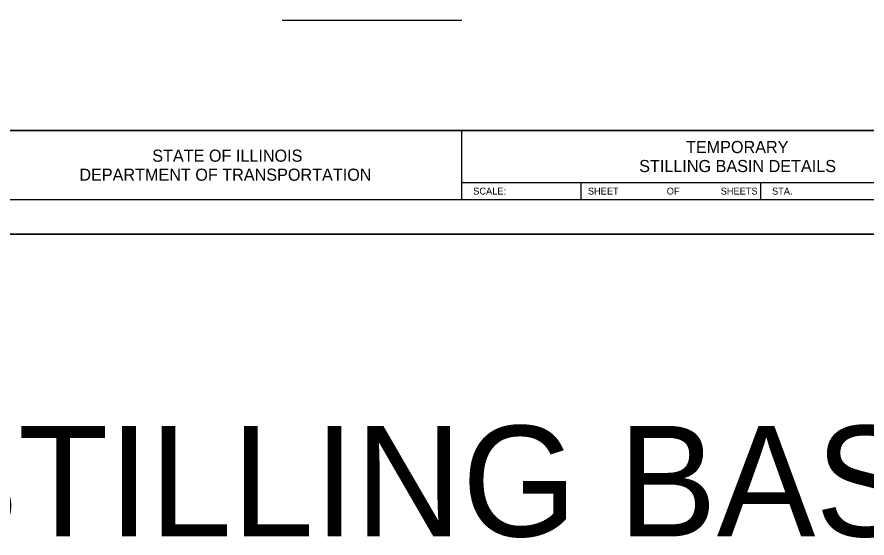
# Model space of a CAD drawing. Extents: x 1344746 to 1345449, y 1153508 to 1154036.
# Drawn here: x 1345056.2 to 1345302.1, y 1153508.3 to 1153659.1 of the extents above; entities that cross this region are included whole.
import ezdxf

# ---------------------------------------------------------------- set-up
doc = ezdxf.new("R2010")
doc.units = 0
for name, color, linetype in [('Level 48', 7, 'Continuous'), ('Sheets_50 Reference Boundary', 7, 'Continuous'), ('Sheets_General Details', 7, 'Continuous'), ('Sheets_Printer Plotting Border', 7, 'Continuous')]:
    doc.layers.add(name, color=color, linetype=linetype)

msp = doc.modelspace()

# ---------------------------------------------------------------- linework, layer by layer
at = {"layer": 'Level 48'}
msp.add_lwpolyline([(1344769.323, 1154036.18), (1345449.323, 1154036.18), (1345449.323, 1153596.18), (1344769.323, 1153596.18)], close=True, dxfattribs=at)
at = {"layer": 'Sheets_50 Reference Boundary'}
msp.add_lwpolyline([(1344809.323, 1154026.176), (1345439.323, 1154026.176), (1345439.323, 1153626.18), (1344809.323, 1153626.18)], close=True, dxfattribs=at)
at = {"layer": 'Sheets_General Details'}
for p, q in [((1345132.965, 1153658.088), (1345184.946, 1153658.088)), ((1344809.323, 1153626.18), (1345439.323, 1153626.18)), ((1345184.808, 1153626.18), (1345184.808, 1153606.18)), ((1345184.808, 1153611.18), (1345338.808, 1153611.18)), ((1345219.323, 1153611.18), (1345219.323, 1153606.18)), ((1345271.323, 1153611.18), (1345271.323, 1153606.18)), ((1345449.323, 1153596.18), (1344769.323, 1153596.18))]:
    msp.add_line(p, q, dxfattribs=at)
msp.add_lwpolyline([(1344809.323, 1154026.18), (1345439.323, 1154026.18), (1345439.323, 1153606.18), (1344809.323, 1153606.18)], close=True, dxfattribs=at)
at = {"layer": 'Sheets_Printer Plotting Border'}
msp.add_lwpolyline([(1344769.323, 1153596.18), (1345449.323, 1153596.18), (1345449.323, 1154036.18), (1344769.323, 1154036.18)], close=True, dxfattribs=at)

# ---------------------------------------------------------------- texts
at = {"layer": 'Sheets_General Details'}
for s, height, p in [('TEMPORARY', 3.5, (1345249.743, 1153619.68)), ('STATE OF ILLINOIS', 3.50004, (1345095.351, 1153617.18)), ('STILLING BASIN DETAILS', 3.5, (1345236.2, 1153614.18)), ('DEPARTMENT OF TRANSPORTATION', 3.50004, (1345074.253, 1153611.68)), ('SCALE:          ', 2, (1345188.191, 1153607.679)), ('SHEET', 2, (1345221.363, 1153607.679)), ('OF', 2, (1345244.181, 1153607.679)), ('SHEETS', 2, (1345259.764, 1153607.679)), ('STA.', 2, (1345274.621, 1153607.679)), ('TEMPORARY STILLING BASIN', 31.99993, (1344745.054, 1153508.753))]:
    msp.add_text(s, height=height, dxfattribs=at).set_placement(p)

doc.saveas('drawing.dxf')
